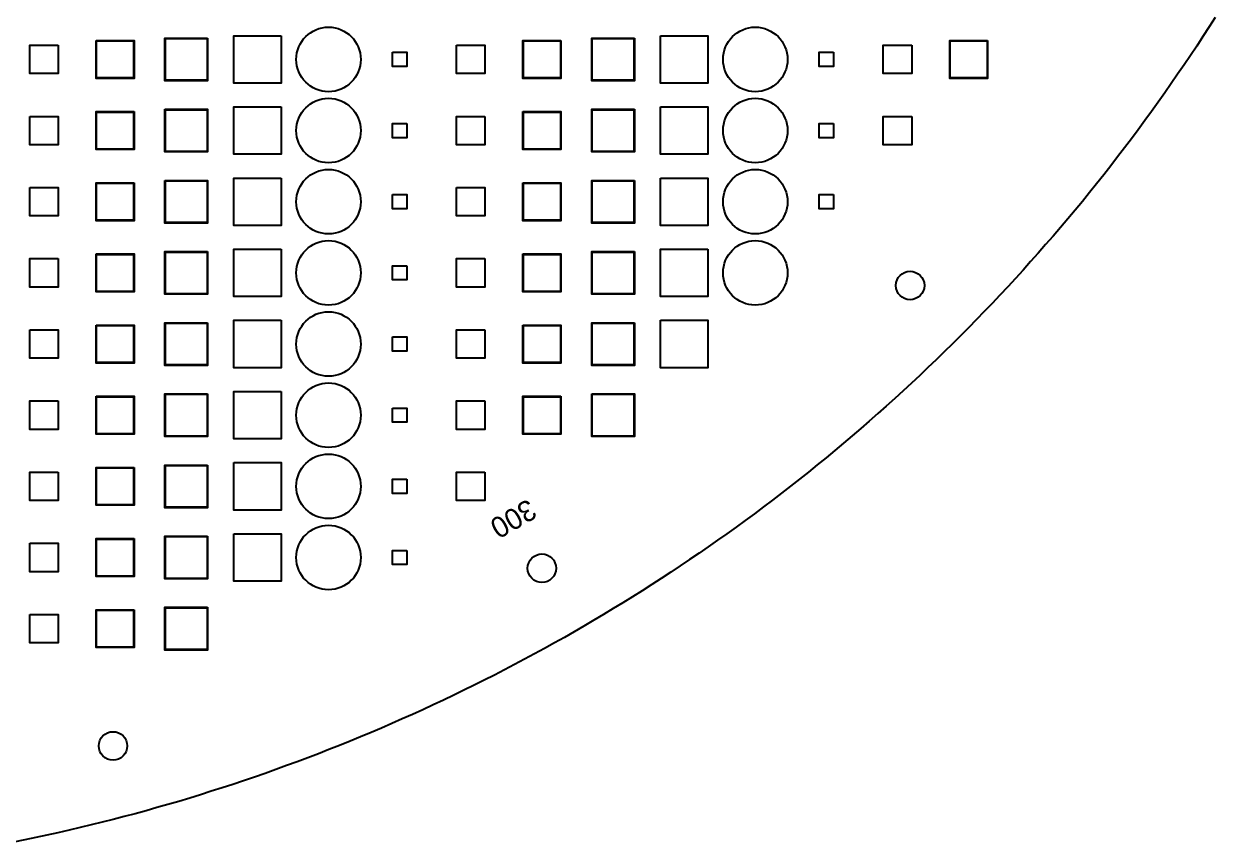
# Model space of a CAD drawing. Header units: millimetres. Extents: x -195 to 195, y -219 to 195.
# Drawn here: x 39.1 to 164.7, y -191.3 to -105 of the extents above; entities that cross this region are included whole.
import ezdxf
from ezdxf.enums import TextEntityAlignment as Align

# ---------------------------------------------------------------- set-up
doc = ezdxf.new("R2010")
doc.units = ezdxf.units.MM
for name, color, linetype in [('DRILL', 6, 'Continuous'), ('M1', 1, 'Continuous'), ('M2', 30, 'Continuous'), ('M3', 5, 'Continuous'), ('M4', 3, 'Continuous'), ('NPTH', 9, 'Continuous'), ('OUTLINE', 7, 'Continuous'), ('SILK_TOP', 7, 'Continuous')]:
    doc.layers.add(name, color=color, linetype=linetype)

msp = doc.modelspace()

# ---------------------------------------------------------------- linework, layer by layer
at = {"layer": 'DRILL'}
for centre in [(71.25, -108.75), (116.25, -108.75), (71.25, -116.25), (116.25, -116.25), (71.25, -123.75), (116.25, -123.75), (71.25, -131.25), (116.25, -131.25), (71.25, -138.75), (71.25, -146.25), (71.25, -153.75), (71.25, -161.25)]:
    msp.add_circle(centre, 3.4, dxfattribs=at)
at = {"layer": 'M1'}
for points in [[(58.45, -106.55), (58.45, -110.95), (54.05, -110.95), (54.05, -106.55)], [(66.25, -106.25), (66.25, -111.25), (61.25, -111.25), (61.25, -106.25)], [(103.45, -106.55), (103.45, -110.95), (99.05, -110.95), (99.05, -106.55)], [(106.25, -106.25), (111.25, -106.25), (111.25, -111.25), (106.25, -111.25)], [(42.75, -107.25), (42.75, -110.25), (39.75, -110.25), (39.75, -107.25)], [(46.8, -106.8), (50.7, -106.8), (50.7, -110.7), (46.8, -110.7)], [(78, -108), (79.5, -108), (79.5, -109.5), (78, -109.5)], [(84.75, -107.25), (87.75, -107.25), (87.75, -110.25), (84.75, -110.25)], [(95.7, -106.8), (95.7, -110.7), (91.8, -110.7), (91.8, -106.8)], [(124.5, -108), (124.5, -109.5), (123, -109.5), (123, -108)], [(132.75, -107.25), (132.75, -110.25), (129.75, -110.25), (129.75, -107.25)], [(140.7, -106.8), (140.7, -110.7), (136.8, -110.7), (136.8, -106.8)], [(50.7, -114.3), (50.7, -118.2), (46.8, -118.2), (46.8, -114.3)], [(54.05, -114.05), (58.45, -114.05), (58.45, -118.45), (54.05, -118.45)], [(66.25, -113.75), (66.25, -118.75), (61.25, -118.75), (61.25, -113.75)], [(91.8, -114.3), (95.7, -114.3), (95.7, -118.2), (91.8, -118.2)], [(103.45, -114.05), (103.45, -118.45), (99.05, -118.45), (99.05, -114.05)], [(106.25, -113.75), (111.25, -113.75), (111.25, -118.75), (106.25, -118.75)], [(39.75, -114.75), (42.75, -114.75), (42.75, -117.75), (39.75, -117.75)], [(79.5, -115.5), (79.5, -117), (78, -117), (78, -115.5)], [(87.75, -114.75), (87.75, -117.75), (84.75, -117.75), (84.75, -114.75)], [(124.5, -115.5), (124.5, -117), (123, -117), (123, -115.5)], [(132.75, -114.75), (132.75, -117.75), (129.75, -117.75), (129.75, -114.75)], [(50.7, -121.8), (50.7, -125.7), (46.8, -125.7), (46.8, -121.8)], [(54.05, -121.55), (58.45, -121.55), (58.45, -125.95), (54.05, -125.95)], [(66.25, -121.25), (66.25, -126.25), (61.25, -126.25), (61.25, -121.25)], [(91.8, -121.8), (95.7, -121.8), (95.7, -125.7), (91.8, -125.7)], [(103.45, -121.55), (103.45, -125.95), (99.05, -125.95), (99.05, -121.55)], [(106.25, -121.25), (111.25, -121.25), (111.25, -126.25), (106.25, -126.25)], [(39.75, -122.25), (42.75, -122.25), (42.75, -125.25), (39.75, -125.25)], [(78, -123), (79.5, -123), (79.5, -124.5), (78, -124.5)], [(84.75, -122.25), (87.75, -122.25), (87.75, -125.25), (84.75, -125.25)], [(124.5, -123), (124.5, -124.5), (123, -124.5), (123, -123)], [(46.8, -129.3), (50.7, -129.3), (50.7, -133.2), (46.8, -133.2)], [(58.45, -129.05), (58.45, -133.45), (54.05, -133.45), (54.05, -129.05)], [(66.25, -128.75), (66.25, -133.75), (61.25, -133.75), (61.25, -128.75)], [(91.8, -129.3), (95.7, -129.3), (95.7, -133.2), (91.8, -133.2)], [(103.45, -129.05), (103.45, -133.45), (99.05, -133.45), (99.05, -129.05)], [(111.25, -128.75), (111.25, -133.75), (106.25, -133.75), (106.25, -128.75)], [(42.75, -129.75), (42.75, -132.75), (39.75, -132.75), (39.75, -129.75)], [(79.5, -130.5), (79.5, -132), (78, -132), (78, -130.5)], [(87.75, -129.75), (87.75, -132.75), (84.75, -132.75), (84.75, -129.75)], [(46.8, -136.8), (50.7, -136.8), (50.7, -140.7), (46.8, -140.7)], [(58.45, -136.55), (58.45, -140.95), (54.05, -140.95), (54.05, -136.55)], [(66.25, -136.25), (66.25, -141.25), (61.25, -141.25), (61.25, -136.25)], [(91.8, -136.8), (95.7, -136.8), (95.7, -140.7), (91.8, -140.7)], [(103.45, -136.55), (103.45, -140.95), (99.05, -140.95), (99.05, -136.55)], [(106.25, -136.25), (111.25, -136.25), (111.25, -141.25), (106.25, -141.25)], [(39.75, -137.25), (42.75, -137.25), (42.75, -140.25), (39.75, -140.25)], [(78, -138), (79.5, -138), (79.5, -139.5), (78, -139.5)], [(87.75, -137.25), (87.75, -140.25), (84.75, -140.25), (84.75, -137.25)], [(46.8, -144.3), (50.7, -144.3), (50.7, -148.2), (46.8, -148.2)], [(58.45, -144.05), (58.45, -148.45), (54.05, -148.45), (54.05, -144.05)], [(66.25, -143.75), (66.25, -148.75), (61.25, -148.75), (61.25, -143.75)], [(95.7, -144.3), (95.7, -148.2), (91.8, -148.2), (91.8, -144.3)], [(99.05, -144.05), (103.45, -144.05), (103.45, -148.45), (99.05, -148.45)], [(42.75, -144.75), (42.75, -147.75), (39.75, -147.75), (39.75, -144.75)], [(78, -145.5), (79.5, -145.5), (79.5, -147), (78, -147)], [(87.75, -144.75), (87.75, -147.75), (84.75, -147.75), (84.75, -144.75)], [(50.7, -151.8), (50.7, -155.7), (46.8, -155.7), (46.8, -151.8)], [(58.45, -151.55), (58.45, -155.95), (54.05, -155.95), (54.05, -151.55)], [(61.25, -151.25), (66.25, -151.25), (66.25, -156.25), (61.25, -156.25)], [(42.75, -152.25), (42.75, -155.25), (39.75, -155.25), (39.75, -152.25)], [(79.5, -153), (79.5, -154.5), (78, -154.5), (78, -153)], [(87.75, -152.25), (87.75, -155.25), (84.75, -155.25), (84.75, -152.25)], [(50.7, -159.3), (50.7, -163.2), (46.8, -163.2), (46.8, -159.3)], [(58.45, -159.05), (58.45, -163.45), (54.05, -163.45), (54.05, -159.05)], [(61.25, -158.75), (66.25, -158.75), (66.25, -163.75), (61.25, -163.75)], [(39.75, -159.75), (42.75, -159.75), (42.75, -162.75), (39.75, -162.75)], [(79.5, -160.5), (79.5, -162), (78, -162), (78, -160.5)], [(50.7, -166.8), (50.7, -170.7), (46.8, -170.7), (46.8, -166.8)], [(58.45, -166.55), (58.45, -170.95), (54.05, -170.95), (54.05, -166.55)], [(39.75, -167.25), (42.75, -167.25), (42.75, -170.25), (39.75, -170.25)]]:
    msp.add_lwpolyline(points, close=True, dxfattribs=at)
at = {"layer": 'M2'}
for points in [[(46.75, -106.75), (50.75, -106.75), (50.75, -110.75), (46.75, -110.75)], [(58.5, -106.5), (58.5, -111), (54, -111), (54, -106.5)], [(66.25, -106.25), (66.25, -111.25), (61.25, -111.25), (61.25, -106.25)], [(95.75, -106.75), (95.75, -110.75), (91.75, -110.75), (91.75, -106.75)], [(103.5, -106.5), (103.5, -111), (99, -111), (99, -106.5)], [(106.25, -106.25), (111.25, -106.25), (111.25, -111.25), (106.25, -111.25)], [(140.75, -106.75), (140.75, -110.75), (136.75, -110.75), (136.75, -106.75)], [(42.75, -107.25), (42.75, -110.25), (39.75, -110.25), (39.75, -107.25)], [(78, -108), (79.5, -108), (79.5, -109.5), (78, -109.5)], [(84.75, -107.25), (87.75, -107.25), (87.75, -110.25), (84.75, -110.25)], [(124.5, -108), (124.5, -109.5), (123, -109.5), (123, -108)], [(132.75, -107.25), (132.75, -110.25), (129.75, -110.25), (129.75, -107.25)], [(50.75, -114.25), (50.75, -118.25), (46.75, -118.25), (46.75, -114.25)], [(54, -114), (58.5, -114), (58.5, -118.5), (54, -118.5)], [(66.25, -113.75), (66.25, -118.75), (61.25, -118.75), (61.25, -113.75)], [(91.75, -114.25), (95.75, -114.25), (95.75, -118.25), (91.75, -118.25)], [(103.5, -114), (103.5, -118.5), (99, -118.5), (99, -114)], [(106.25, -113.75), (111.25, -113.75), (111.25, -118.75), (106.25, -118.75)], [(39.75, -114.75), (42.75, -114.75), (42.75, -117.75), (39.75, -117.75)], [(79.5, -115.5), (79.5, -117), (78, -117), (78, -115.5)], [(87.75, -114.75), (87.75, -117.75), (84.75, -117.75), (84.75, -114.75)], [(124.5, -115.5), (124.5, -117), (123, -117), (123, -115.5)], [(132.75, -114.75), (132.75, -117.75), (129.75, -117.75), (129.75, -114.75)], [(50.75, -121.75), (50.75, -125.75), (46.75, -125.75), (46.75, -121.75)], [(54, -121.5), (58.5, -121.5), (58.5, -126), (54, -126)], [(66.25, -121.25), (66.25, -126.25), (61.25, -126.25), (61.25, -121.25)], [(91.75, -121.75), (95.75, -121.75), (95.75, -125.75), (91.75, -125.75)], [(103.5, -121.5), (103.5, -126), (99, -126), (99, -121.5)], [(106.25, -121.25), (111.25, -121.25), (111.25, -126.25), (106.25, -126.25)], [(39.75, -122.25), (42.75, -122.25), (42.75, -125.25), (39.75, -125.25)], [(78, -123), (79.5, -123), (79.5, -124.5), (78, -124.5)], [(84.75, -122.25), (87.75, -122.25), (87.75, -125.25), (84.75, -125.25)], [(124.5, -123), (124.5, -124.5), (123, -124.5), (123, -123)], [(46.75, -129.25), (50.75, -129.25), (50.75, -133.25), (46.75, -133.25)], [(58.5, -129), (58.5, -133.5), (54, -133.5), (54, -129)], [(66.25, -128.75), (66.25, -133.75), (61.25, -133.75), (61.25, -128.75)], [(91.75, -129.25), (95.75, -129.25), (95.75, -133.25), (91.75, -133.25)], [(103.5, -129), (103.5, -133.5), (99, -133.5), (99, -129)], [(111.25, -128.75), (111.25, -133.75), (106.25, -133.75), (106.25, -128.75)], [(42.75, -129.75), (42.75, -132.75), (39.75, -132.75), (39.75, -129.75)], [(79.5, -130.5), (79.5, -132), (78, -132), (78, -130.5)], [(87.75, -129.75), (87.75, -132.75), (84.75, -132.75), (84.75, -129.75)], [(46.75, -136.75), (50.75, -136.75), (50.75, -140.75), (46.75, -140.75)], [(58.5, -136.5), (58.5, -141), (54, -141), (54, -136.5)], [(66.25, -136.25), (66.25, -141.25), (61.25, -141.25), (61.25, -136.25)], [(91.75, -136.75), (95.75, -136.75), (95.75, -140.75), (91.75, -140.75)], [(103.5, -136.5), (103.5, -141), (99, -141), (99, -136.5)], [(106.25, -136.25), (111.25, -136.25), (111.25, -141.25), (106.25, -141.25)], [(39.75, -137.25), (42.75, -137.25), (42.75, -140.25), (39.75, -140.25)], [(78, -138), (79.5, -138), (79.5, -139.5), (78, -139.5)], [(87.75, -137.25), (87.75, -140.25), (84.75, -140.25), (84.75, -137.25)], [(46.75, -144.25), (50.75, -144.25), (50.75, -148.25), (46.75, -148.25)], [(58.5, -144), (58.5, -148.5), (54, -148.5), (54, -144)], [(66.25, -143.75), (66.25, -148.75), (61.25, -148.75), (61.25, -143.75)], [(95.75, -144.25), (95.75, -148.25), (91.75, -148.25), (91.75, -144.25)], [(99, -144), (103.5, -144), (103.5, -148.5), (99, -148.5)], [(42.75, -144.75), (42.75, -147.75), (39.75, -147.75), (39.75, -144.75)], [(78, -145.5), (79.5, -145.5), (79.5, -147), (78, -147)], [(87.75, -144.75), (87.75, -147.75), (84.75, -147.75), (84.75, -144.75)], [(50.75, -151.75), (50.75, -155.75), (46.75, -155.75), (46.75, -151.75)], [(58.5, -151.5), (58.5, -156), (54, -156), (54, -151.5)], [(61.25, -151.25), (66.25, -151.25), (66.25, -156.25), (61.25, -156.25)], [(42.75, -152.25), (42.75, -155.25), (39.75, -155.25), (39.75, -152.25)], [(79.5, -153), (79.5, -154.5), (78, -154.5), (78, -153)], [(87.75, -152.25), (87.75, -155.25), (84.75, -155.25), (84.75, -152.25)], [(50.75, -159.25), (50.75, -163.25), (46.75, -163.25), (46.75, -159.25)], [(58.5, -159), (58.5, -163.5), (54, -163.5), (54, -159)], [(61.25, -158.75), (66.25, -158.75), (66.25, -163.75), (61.25, -163.75)], [(39.75, -159.75), (42.75, -159.75), (42.75, -162.75), (39.75, -162.75)], [(79.5, -160.5), (79.5, -162), (78, -162), (78, -160.5)], [(50.75, -166.75), (50.75, -170.75), (46.75, -170.75), (46.75, -166.75)], [(58.5, -166.5), (58.5, -171), (54, -171), (54, -166.5)], [(39.75, -167.25), (42.75, -167.25), (42.75, -170.25), (39.75, -170.25)]]:
    msp.add_lwpolyline(points, close=True, dxfattribs=at)
at = {"layer": 'M3'}
for points in [[(58.45, -106.55), (58.45, -110.95), (54.05, -110.95), (54.05, -106.55)], [(66.25, -106.25), (66.25, -111.25), (61.25, -111.25), (61.25, -106.25)], [(103.45, -106.55), (103.45, -110.95), (99.05, -110.95), (99.05, -106.55)], [(106.25, -106.25), (111.25, -106.25), (111.25, -111.25), (106.25, -111.25)], [(42.75, -107.25), (42.75, -110.25), (39.75, -110.25), (39.75, -107.25)], [(46.8, -106.8), (50.7, -106.8), (50.7, -110.7), (46.8, -110.7)], [(78, -108), (79.5, -108), (79.5, -109.5), (78, -109.5)], [(84.75, -107.25), (87.75, -107.25), (87.75, -110.25), (84.75, -110.25)], [(95.7, -106.8), (95.7, -110.7), (91.8, -110.7), (91.8, -106.8)], [(124.5, -108), (124.5, -109.5), (123, -109.5), (123, -108)], [(132.75, -107.25), (132.75, -110.25), (129.75, -110.25), (129.75, -107.25)], [(140.7, -106.8), (140.7, -110.7), (136.8, -110.7), (136.8, -106.8)], [(50.7, -114.3), (50.7, -118.2), (46.8, -118.2), (46.8, -114.3)], [(54.05, -114.05), (58.45, -114.05), (58.45, -118.45), (54.05, -118.45)], [(66.25, -113.75), (66.25, -118.75), (61.25, -118.75), (61.25, -113.75)], [(91.8, -114.3), (95.7, -114.3), (95.7, -118.2), (91.8, -118.2)], [(103.45, -114.05), (103.45, -118.45), (99.05, -118.45), (99.05, -114.05)], [(106.25, -113.75), (111.25, -113.75), (111.25, -118.75), (106.25, -118.75)], [(39.75, -114.75), (42.75, -114.75), (42.75, -117.75), (39.75, -117.75)], [(79.5, -115.5), (79.5, -117), (78, -117), (78, -115.5)], [(87.75, -114.75), (87.75, -117.75), (84.75, -117.75), (84.75, -114.75)], [(124.5, -115.5), (124.5, -117), (123, -117), (123, -115.5)], [(132.75, -114.75), (132.75, -117.75), (129.75, -117.75), (129.75, -114.75)], [(50.7, -121.8), (50.7, -125.7), (46.8, -125.7), (46.8, -121.8)], [(54.05, -121.55), (58.45, -121.55), (58.45, -125.95), (54.05, -125.95)], [(66.25, -121.25), (66.25, -126.25), (61.25, -126.25), (61.25, -121.25)], [(91.8, -121.8), (95.7, -121.8), (95.7, -125.7), (91.8, -125.7)], [(103.45, -121.55), (103.45, -125.95), (99.05, -125.95), (99.05, -121.55)], [(106.25, -121.25), (111.25, -121.25), (111.25, -126.25), (106.25, -126.25)], [(39.75, -122.25), (42.75, -122.25), (42.75, -125.25), (39.75, -125.25)], [(78, -123), (79.5, -123), (79.5, -124.5), (78, -124.5)], [(84.75, -122.25), (87.75, -122.25), (87.75, -125.25), (84.75, -125.25)], [(124.5, -123), (124.5, -124.5), (123, -124.5), (123, -123)], [(46.8, -129.3), (50.7, -129.3), (50.7, -133.2), (46.8, -133.2)], [(58.45, -129.05), (58.45, -133.45), (54.05, -133.45), (54.05, -129.05)], [(66.25, -128.75), (66.25, -133.75), (61.25, -133.75), (61.25, -128.75)], [(91.8, -129.3), (95.7, -129.3), (95.7, -133.2), (91.8, -133.2)], [(103.45, -129.05), (103.45, -133.45), (99.05, -133.45), (99.05, -129.05)], [(111.25, -128.75), (111.25, -133.75), (106.25, -133.75), (106.25, -128.75)], [(42.75, -129.75), (42.75, -132.75), (39.75, -132.75), (39.75, -129.75)], [(79.5, -130.5), (79.5, -132), (78, -132), (78, -130.5)], [(87.75, -129.75), (87.75, -132.75), (84.75, -132.75), (84.75, -129.75)], [(46.8, -136.8), (50.7, -136.8), (50.7, -140.7), (46.8, -140.7)], [(58.45, -136.55), (58.45, -140.95), (54.05, -140.95), (54.05, -136.55)], [(66.25, -136.25), (66.25, -141.25), (61.25, -141.25), (61.25, -136.25)], [(91.8, -136.8), (95.7, -136.8), (95.7, -140.7), (91.8, -140.7)], [(103.45, -136.55), (103.45, -140.95), (99.05, -140.95), (99.05, -136.55)], [(106.25, -136.25), (111.25, -136.25), (111.25, -141.25), (106.25, -141.25)], [(39.75, -137.25), (42.75, -137.25), (42.75, -140.25), (39.75, -140.25)], [(78, -138), (79.5, -138), (79.5, -139.5), (78, -139.5)], [(87.75, -137.25), (87.75, -140.25), (84.75, -140.25), (84.75, -137.25)], [(46.8, -144.3), (50.7, -144.3), (50.7, -148.2), (46.8, -148.2)], [(58.45, -144.05), (58.45, -148.45), (54.05, -148.45), (54.05, -144.05)], [(66.25, -143.75), (66.25, -148.75), (61.25, -148.75), (61.25, -143.75)], [(95.7, -144.3), (95.7, -148.2), (91.8, -148.2), (91.8, -144.3)], [(99.05, -144.05), (103.45, -144.05), (103.45, -148.45), (99.05, -148.45)], [(42.75, -144.75), (42.75, -147.75), (39.75, -147.75), (39.75, -144.75)], [(78, -145.5), (79.5, -145.5), (79.5, -147), (78, -147)], [(87.75, -144.75), (87.75, -147.75), (84.75, -147.75), (84.75, -144.75)], [(50.7, -151.8), (50.7, -155.7), (46.8, -155.7), (46.8, -151.8)], [(58.45, -151.55), (58.45, -155.95), (54.05, -155.95), (54.05, -151.55)], [(61.25, -151.25), (66.25, -151.25), (66.25, -156.25), (61.25, -156.25)], [(42.75, -152.25), (42.75, -155.25), (39.75, -155.25), (39.75, -152.25)], [(79.5, -153), (79.5, -154.5), (78, -154.5), (78, -153)], [(87.75, -152.25), (87.75, -155.25), (84.75, -155.25), (84.75, -152.25)], [(50.7, -159.3), (50.7, -163.2), (46.8, -163.2), (46.8, -159.3)], [(58.45, -159.05), (58.45, -163.45), (54.05, -163.45), (54.05, -159.05)], [(61.25, -158.75), (66.25, -158.75), (66.25, -163.75), (61.25, -163.75)], [(39.75, -159.75), (42.75, -159.75), (42.75, -162.75), (39.75, -162.75)], [(79.5, -160.5), (79.5, -162), (78, -162), (78, -160.5)], [(50.7, -166.8), (50.7, -170.7), (46.8, -170.7), (46.8, -166.8)], [(58.45, -166.55), (58.45, -170.95), (54.05, -170.95), (54.05, -166.55)], [(39.75, -167.25), (42.75, -167.25), (42.75, -170.25), (39.75, -170.25)]]:
    msp.add_lwpolyline(points, close=True, dxfattribs=at)
at = {"layer": 'M4'}
for points in [[(46.75, -106.75), (50.75, -106.75), (50.75, -110.75), (46.75, -110.75)], [(58.5, -106.5), (58.5, -111), (54, -111), (54, -106.5)], [(66.25, -106.25), (66.25, -111.25), (61.25, -111.25), (61.25, -106.25)], [(95.75, -106.75), (95.75, -110.75), (91.75, -110.75), (91.75, -106.75)], [(103.5, -106.5), (103.5, -111), (99, -111), (99, -106.5)], [(106.25, -106.25), (111.25, -106.25), (111.25, -111.25), (106.25, -111.25)], [(140.75, -106.75), (140.75, -110.75), (136.75, -110.75), (136.75, -106.75)], [(42.75, -107.25), (42.75, -110.25), (39.75, -110.25), (39.75, -107.25)], [(78, -108), (79.5, -108), (79.5, -109.5), (78, -109.5)], [(84.75, -107.25), (87.75, -107.25), (87.75, -110.25), (84.75, -110.25)], [(124.5, -108), (124.5, -109.5), (123, -109.5), (123, -108)], [(132.75, -107.25), (132.75, -110.25), (129.75, -110.25), (129.75, -107.25)], [(50.75, -114.25), (50.75, -118.25), (46.75, -118.25), (46.75, -114.25)], [(54, -114), (58.5, -114), (58.5, -118.5), (54, -118.5)], [(66.25, -113.75), (66.25, -118.75), (61.25, -118.75), (61.25, -113.75)], [(91.75, -114.25), (95.75, -114.25), (95.75, -118.25), (91.75, -118.25)], [(103.5, -114), (103.5, -118.5), (99, -118.5), (99, -114)], [(106.25, -113.75), (111.25, -113.75), (111.25, -118.75), (106.25, -118.75)], [(39.75, -114.75), (42.75, -114.75), (42.75, -117.75), (39.75, -117.75)], [(79.5, -115.5), (79.5, -117), (78, -117), (78, -115.5)], [(87.75, -114.75), (87.75, -117.75), (84.75, -117.75), (84.75, -114.75)], [(124.5, -115.5), (124.5, -117), (123, -117), (123, -115.5)], [(132.75, -114.75), (132.75, -117.75), (129.75, -117.75), (129.75, -114.75)], [(50.75, -121.75), (50.75, -125.75), (46.75, -125.75), (46.75, -121.75)], [(54, -121.5), (58.5, -121.5), (58.5, -126), (54, -126)], [(66.25, -121.25), (66.25, -126.25), (61.25, -126.25), (61.25, -121.25)], [(91.75, -121.75), (95.75, -121.75), (95.75, -125.75), (91.75, -125.75)], [(103.5, -121.5), (103.5, -126), (99, -126), (99, -121.5)], [(106.25, -121.25), (111.25, -121.25), (111.25, -126.25), (106.25, -126.25)], [(39.75, -122.25), (42.75, -122.25), (42.75, -125.25), (39.75, -125.25)], [(78, -123), (79.5, -123), (79.5, -124.5), (78, -124.5)], [(84.75, -122.25), (87.75, -122.25), (87.75, -125.25), (84.75, -125.25)], [(124.5, -123), (124.5, -124.5), (123, -124.5), (123, -123)], [(46.75, -129.25), (50.75, -129.25), (50.75, -133.25), (46.75, -133.25)], [(58.5, -129), (58.5, -133.5), (54, -133.5), (54, -129)], [(66.25, -128.75), (66.25, -133.75), (61.25, -133.75), (61.25, -128.75)], [(91.75, -129.25), (95.75, -129.25), (95.75, -133.25), (91.75, -133.25)], [(103.5, -129), (103.5, -133.5), (99, -133.5), (99, -129)], [(111.25, -128.75), (111.25, -133.75), (106.25, -133.75), (106.25, -128.75)], [(42.75, -129.75), (42.75, -132.75), (39.75, -132.75), (39.75, -129.75)], [(79.5, -130.5), (79.5, -132), (78, -132), (78, -130.5)], [(87.75, -129.75), (87.75, -132.75), (84.75, -132.75), (84.75, -129.75)], [(46.75, -136.75), (50.75, -136.75), (50.75, -140.75), (46.75, -140.75)], [(58.5, -136.5), (58.5, -141), (54, -141), (54, -136.5)], [(66.25, -136.25), (66.25, -141.25), (61.25, -141.25), (61.25, -136.25)], [(91.75, -136.75), (95.75, -136.75), (95.75, -140.75), (91.75, -140.75)], [(103.5, -136.5), (103.5, -141), (99, -141), (99, -136.5)], [(106.25, -136.25), (111.25, -136.25), (111.25, -141.25), (106.25, -141.25)], [(39.75, -137.25), (42.75, -137.25), (42.75, -140.25), (39.75, -140.25)], [(78, -138), (79.5, -138), (79.5, -139.5), (78, -139.5)], [(87.75, -137.25), (87.75, -140.25), (84.75, -140.25), (84.75, -137.25)], [(46.75, -144.25), (50.75, -144.25), (50.75, -148.25), (46.75, -148.25)], [(58.5, -144), (58.5, -148.5), (54, -148.5), (54, -144)], [(66.25, -143.75), (66.25, -148.75), (61.25, -148.75), (61.25, -143.75)], [(95.75, -144.25), (95.75, -148.25), (91.75, -148.25), (91.75, -144.25)], [(99, -144), (103.5, -144), (103.5, -148.5), (99, -148.5)], [(42.75, -144.75), (42.75, -147.75), (39.75, -147.75), (39.75, -144.75)], [(78, -145.5), (79.5, -145.5), (79.5, -147), (78, -147)], [(87.75, -144.75), (87.75, -147.75), (84.75, -147.75), (84.75, -144.75)], [(50.75, -151.75), (50.75, -155.75), (46.75, -155.75), (46.75, -151.75)], [(58.5, -151.5), (58.5, -156), (54, -156), (54, -151.5)], [(61.25, -151.25), (66.25, -151.25), (66.25, -156.25), (61.25, -156.25)], [(42.75, -152.25), (42.75, -155.25), (39.75, -155.25), (39.75, -152.25)], [(79.5, -153), (79.5, -154.5), (78, -154.5), (78, -153)], [(87.75, -152.25), (87.75, -155.25), (84.75, -155.25), (84.75, -152.25)], [(50.75, -159.25), (50.75, -163.25), (46.75, -163.25), (46.75, -159.25)], [(58.5, -159), (58.5, -163.5), (54, -163.5), (54, -159)], [(61.25, -158.75), (66.25, -158.75), (66.25, -163.75), (61.25, -163.75)], [(39.75, -159.75), (42.75, -159.75), (42.75, -162.75), (39.75, -162.75)], [(79.5, -160.5), (79.5, -162), (78, -162), (78, -160.5)], [(50.75, -166.75), (50.75, -170.75), (46.75, -170.75), (46.75, -166.75)], [(58.5, -166.5), (58.5, -171), (54, -171), (54, -166.5)], [(39.75, -167.25), (42.75, -167.25), (42.75, -170.25), (39.75, -170.25)]]:
    msp.add_lwpolyline(points, close=True, dxfattribs=at)
at = {"layer": 'NPTH'}
for centre in [(132.58, -132.58), (93.75, -162.38), (48.53, -181.11)]:
    msp.add_circle(centre, 1.5, dxfattribs=at)
at = {"layer": 'OUTLINE'}
msp.add_lwpolyline([(164.75, -104.32), (164.1, -105.33), (163.45, -106.34), (162.8, -107.34), (162.14, -108.34), (161.47, -109.33), (160.79, -110.32), (160.11, -111.3), (159.43, -112.28), (158.74, -113.26), (158.04, -114.23), (157.34, -115.2), (156.63, -116.16), (155.91, -117.12), (155.19, -118.07), (154.46, -119.02), (153.73, -119.97), (152.99, -120.91), (152.24, -121.85), (151.49, -122.78), (150.74, -123.71), (149.98, -124.63), (149.21, -125.55), (148.43, -126.46), (147.66, -127.37), (146.87, -128.27), (146.08, -129.17), (145.29, -130.06), (144.49, -130.95), (143.68, -131.84), (142.87, -132.72), (142.05, -133.59), (141.23, -134.46), (140.4, -135.32), (139.57, -136.18), (138.73, -137.04), (137.89, -137.89), (137.04, -138.73), (136.18, -139.57), (135.32, -140.4), (134.46, -141.23), (133.59, -142.05), (132.72, -142.87), (131.84, -143.68), (130.95, -144.49), (130.06, -145.29), (129.17, -146.08), (128.27, -146.87), (127.37, -147.66), (126.46, -148.43), (125.55, -149.21), (124.63, -149.98), (123.71, -150.74), (122.78, -151.49), (121.85, -152.24), (120.91, -152.99), (119.97, -153.73), (119.02, -154.46), (118.07, -155.19), (117.12, -155.91), (116.16, -156.63), (115.2, -157.34), (114.23, -158.04), (113.26, -158.74), (112.28, -159.43), (111.3, -160.11), (110.32, -160.79), (109.33, -161.47), (108.34, -162.14), (107.34, -162.8), (106.34, -163.45), (105.33, -164.1), (104.32, -164.75), (103.31, -165.38), (102.29, -166.01), (101.27, -166.64), (100.25, -167.26), (99.22, -167.87), (98.19, -168.47), (97.15, -169.07), (96.12, -169.67), (95.07, -170.25), (94.03, -170.83), (92.98, -171.41), (91.92, -171.97), (90.87, -172.54), (89.81, -173.09), (88.74, -173.64), (87.67, -174.18), (86.6, -174.71), (85.53, -175.24), (84.45, -175.76), (83.37, -176.28), (82.29, -176.79), (81.2, -177.29), (80.11, -177.78), (79.02, -178.27), (77.93, -178.75), (76.83, -179.23), (75.73, -179.7), (74.62, -180.16), (73.52, -180.61), (72.41, -181.06), (71.29, -181.5), (70.18, -181.93), (69.06, -182.36), (67.94, -182.78), (66.82, -183.19), (65.69, -183.6), (64.57, -184), (63.44, -184.39), (62.3, -184.78), (61.17, -185.16), (60.03, -185.53), (58.89, -185.89), (57.75, -186.25), (56.61, -186.6), (55.46, -186.95), (54.31, -187.28), (53.16, -187.61), (52.01, -187.94), (50.85, -188.25), (49.7, -188.56), (48.54, -188.86), (47.38, -189.16), (46.22, -189.44), (45.06, -189.72), (43.89, -190), (42.72, -190.26), (41.56, -190.52), (40.39, -190.77), (39.22, -191.02), (38.04, -191.25)], dxfattribs=at)

# ---------------------------------------------------------------- texts
at = {"layer": 'SILK_TOP'}
msp.add_text('300', height=2.2, rotation=210, dxfattribs=at).set_placement((90.75, -157.18), align=Align.MIDDLE_CENTER)

doc.saveas('drawing.dxf')
